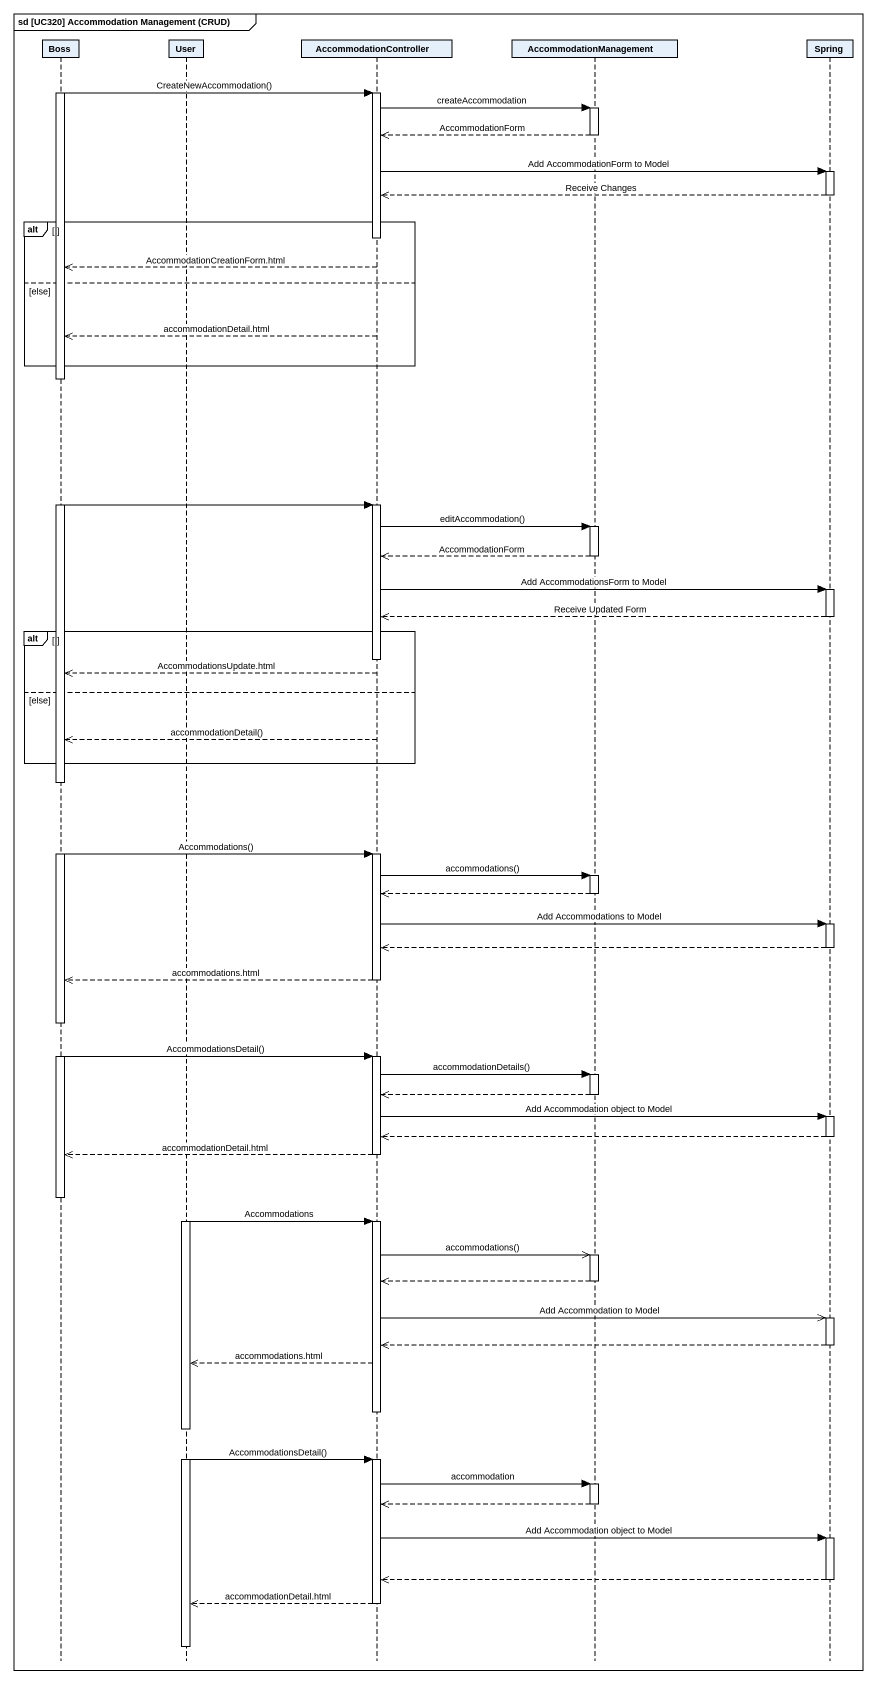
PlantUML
@startuml
mainframe sd [UC320] Accommodation Management (CRUD)
hide footbox
participant Boss
participant User
participant AccommodationController
participant AccommodationManagement
participant Spring

activate Boss
Boss -> AccommodationController : CreateNewAccommodation()
activate AccommodationController
AccommodationController -> AccommodationManagement : createAccommodation
activate AccommodationManagement
AccommodationManagement -->> AccommodationController : AccommodationForm
deactivate AccommodationManagement
AccommodationController -> Spring : Add AccommodationForm to Model
activate Spring
Spring -->> AccommodationController : Receive Changes
deactivate Spring
alt
  deactivate AccommodationController
  AccommodationController -->> Boss : AccommodationCreationForm.html
else else
  AccommodationController -->> Boss : accommodationDetail.html
end
Boss -> AccommodationController
activate AccommodationController
AccommodationController -> AccommodationManagement : editAccommodation()
activate AccommodationManagement
AccommodationManagement -->> AccommodationController : AccommodationForm
deactivate AccommodationManagement
AccommodationController -> Spring : Add AccommodationsForm to Model
activate Spring
Spring -->> AccommodationController : Receive Updated Form
deactivate Spring
alt
  deactivate AccommodationController
  AccommodationController -->> Boss : AccommodationsUpdate.html
else else
  AccommodationController -->> Boss : accommodationDetail()
end
Boss -> AccommodationController : Accommodations()
activate AccommodationController
AccommodationController -> AccommodationManagement : accommodations()
activate AccommodationManagement
AccommodationManagement -->> AccommodationController
deactivate AccommodationManagement
AccommodationController -> Spring : Add Accommodations to Model
activate Spring
Spring -->> AccommodationController
deactivate Spring
AccommodationController -->> Boss : accommodations.html
deactivate AccommodationController
Boss -> AccommodationController : AccommodationsDetail()
activate AccommodationController
AccommodationController -> AccommodationManagement : accommodationDetails()
activate AccommodationManagement
AccommodationManagement -->> AccommodationController
deactivate AccommodationManagement
AccommodationController -> Spring : Add Accommodation object to Model
activate Spring
Spring -->> AccommodationController
deactivate Spring
AccommodationController -->> Boss : accommodationDetail.html
deactivate AccommodationController
deactivate Boss
activate User
User -> AccommodationController : Accommodations
activate AccommodationController
AccommodationController ->> AccommodationManagement : accommodations()
activate AccommodationManagement
AccommodationManagement -->> AccommodationController
deactivate AccommodationManagement
AccommodationController ->> Spring : Add Accommodation to Model
activate Spring
Spring -->> AccommodationController
deactivate Spring
AccommodationController -->> User : accommodations.html
deactivate AccommodationController
User -> AccommodationController : AccommodationsDetail()
activate AccommodationController
AccommodationController -> AccommodationManagement : accommodation
activate AccommodationManagement
AccommodationManagement -->> AccommodationController
deactivate AccommodationManagement
AccommodationController -> Spring : Add Accommodation object to Model
activate Spring
Spring -->> AccommodationController
deactivate Spring
AccommodationController -->> User : accommodationDetail.html
deactivate AccommodationController
deactivate User
@enduml
